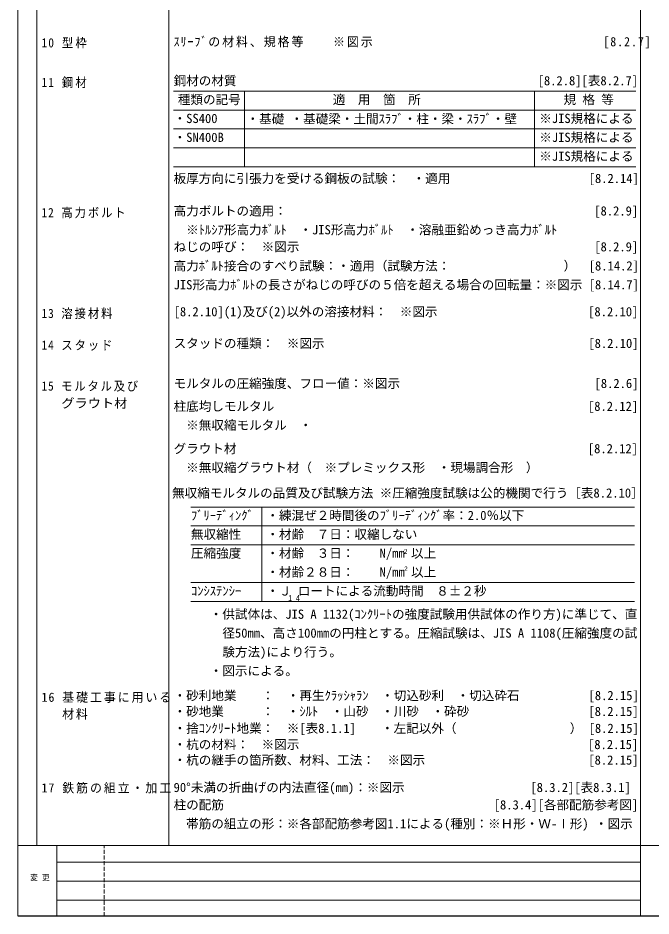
# Model space of a CAD drawing. Units: millimetres on the paper. Extents: x -400 to 395, y -286 to 463.
# Drawn here: x -399.7 to -198.3, y -285.7 to -0.3 of the extents above; entities that cross this region are included whole.
import ezdxf
from ezdxf.enums import TextEntityAlignment as Align

# ---------------------------------------------------------------- set-up
doc = ezdxf.new("R2010")
doc.units = ezdxf.units.MM
doc.linetypes.add('DASHED1', pattern=[1.8, 1.2, -0.6])
for name, color, linetype, lineweight in [('0-0', 4, 'Continuous', 9), ('0-1_文字', 7, 'Continuous', 9), ('E-0', 5, 'Continuous', 9)]:
    doc.layers.add(name, color=color, linetype=linetype, lineweight=lineweight)
doc.styles.add('ＭＳ ゴシック', font='')
doc.styles.add('ＭＳ Ｐ明朝', font='')
doc.styles.get('ＭＳ ゴシック').set_extended_font_data('MS Gothic')
doc.styles.get('ＭＳ Ｐ明朝').set_extended_font_data('MS PMincho')

msp = doc.modelspace()

# ---------------------------------------------------------------- linework, layer by layer
at = {"layer": '0-0'}
for p, q in [((-393.685, -263.266), (-393.685, 284.234)), ((-351.685, -263.266), (-351.685, 284.234)), ((-350.186, -23.575), (-203.145, -23.575)), ((-327.686, -23.575), (-327.686, -47.575)), ((-235.396, -23.575), (-235.396, -47.575)), ((-350.186, -29.575), (-203.145, -29.575)), ((-350.186, -35.575), (-203.145, -35.575)), ((-350.186, -41.575), (-203.145, -41.575)), ((-350.186, -47.575), (-203.145, -47.575))]:
    msp.add_line(p, q, dxfattribs=at)
at = {"layer": '0-1_文字', "color": 4}
for p, q in [((-344.675, -155.718), (-203.634, -155.718)), ((-322.175, -155.718), (-322.175, -185.718)), ((-344.675, -161.718), (-203.634, -161.718)), ((-344.675, -167.718), (-203.634, -167.718)), ((-344.675, -179.718), (-203.634, -179.718)), ((-344.675, -185.718), (-203.634, -185.718))]:
    msp.add_line(p, q, dxfattribs=at)
at = {"layer": 'E-0', "color": 7}
for p, q in [((-399.685, -285.565), (-399.685, 284.35)), ((-201.686, 284.35), (-201.686, -263.266)), ((-399.685, -263.266), (392.314, -263.266)), ((-399.685, -263.266), (392.314, -263.266)), ((-387.285, -285.682), (-387.285, -263.266)), ((-201.686, -285.682), (-201.686, -263.266)), ((-387.285, -268.594), (-207.935, -268.594)), ((-207.935, -268.594), (-201.686, -268.594)), ((-387.285, -274.594), (-207.935, -274.594)), ((-207.935, -274.594), (-201.686, -274.594)), ((-387.285, -280.594), (-207.935, -280.594)), ((-207.935, -280.594), (-201.686, -280.594)), ((392.314, -285.565), (-399.685, -285.565)), ((392.314, -285.682), (-399.685, -285.682)), ((392.314, -285.682), (-399.685, -285.682))]:
    msp.add_line(p, q, dxfattribs=at)
at = {"layer": 'E-0', "color": 7, "linetype": 'DASHED1'}
msp.add_line((-372.286, -285.682), (-372.286, -263.266), dxfattribs=at)

# ---------------------------------------------------------------- texts
at = {"layer": '0-1_文字', "style": 'ＭＳ ゴシック'}
for s, p in [('鋼材の材質                                                [8.2.8][表8.2.7]', (-350.185, -22.575)), ('種類の記号', (-348.836, -28.575)), ('適\u3000用\u3000箇\u3000所', (-299.586, -28.575)), ('規 格 等', (-226.183, -28.575)), ('・SS400', (-350.185, -34.575)), ('・基礎 ・基礎梁・土間ｽﾗﾌﾞ・柱・梁・ｽﾗﾌﾞ・壁', (-327.001, -34.698)), ('※JIS規格による', (-233.896, -34.575)), ('・SN400B', (-350.185, -40.575)), ('※JIS規格による', (-233.896, -40.575)), ('※JIS規格による', (-233.896, -46.575)), ('板厚方向に引張力を受ける鋼板の試験：\u3000・適用    \u3000\u3000\u3000\u3000\u3000\u3000\u3000\u3000\u3000[8.2.14]', (-350.185, -53.63)), ('高力ボルトの適用：                                                 [8.2.9]', (-350.185, -63.95)), ('\u3000※ﾄﾙｼｱ形高力ﾎﾞﾙﾄ\u3000・JIS形高力ﾎﾞﾙﾄ\u3000・溶融亜鉛めっき高力ﾎﾞﾙﾄ', (-350.185, -69.95)), ('ねじの呼び：\u3000※図示                                               [8.2.9]', (-350.185, -75.355)), ('高力ﾎﾞﾙﾄ接合のすべり試験：・適用（試験方法：\u3000\u3000\u3000\u3000\u3000\u3000\u3000\u3000\u3000）  [8.14.2]', (-350.185, -81.42)), ('JIS形高力ﾎﾞﾙﾄの長さがねじの呼びの５倍を超える場合の回転量：※図示 [8.14.7]', (-350.185, -87.42)), ('[8.2.10](1)及び(2)以外の溶接材料：\u3000※図示                        [8.2.10]', (-350.185, -95.973)), ('スタッドの種類：\u3000※図示\u3000\u3000\u3000\u3000\u3000\u3000\u3000\u3000\u3000                        [8.2.10]', (-350.185, -106.032)), ('モルタルの圧縮強度、フロー値：※図示                               [8.2.6]', (-350.185, -118.779)), ('柱底均しモルタル                                                  [8.2.12]', (-350.185, -126.031)), ('\u3000※無収縮モルタル\u3000・\u3000', (-350.185, -132.031)), ('グラウト材                                                        [8.2.12]', (-350.185, -139.499)), ('\u3000※無収縮グラウト材（\u3000※プレミックス形\u3000・現場調合形\u3000）', (-350.185, -145.499)), ('無収縮モルタルの品質及び試験方法 ※圧縮強度試験は公的機関で行う［表8.2.10］', (-350.675, -153.588)), ('ﾌﾞﾘｰﾃﾞｨﾝｸﾞ', (-344.675, -160.718)), ('・練混ぜ２時間後のﾌﾞﾘｰﾃﾞｨﾝｸﾞ率：2.0％以下', (-320.675, -160.718)), ('無収縮性', (-344.675, -166.718)), ('・材齢\u3000７日：収縮しない', (-320.675, -166.718)), ('圧縮強度', (-344.675, -172.718)), ('・材齢\u3000３日：\u3000\u3000N/㎜ 以上', (-320.675, -172.718)), ('・材齢２８日：\u3000\u3000N/㎜ 以上', (-320.675, -178.718)), ('ｺﾝｼｽﾃﾝｼｰ', (-344.675, -184.718)), ('・Ｊ ロートによる流動時間\u3000８±２秒', (-320.675, -184.718)), ('・\u3000', (-320.675, -184.718)), ('\u3000\u3000\u3000・供試体は、JIS A 1132(ｺﾝｸﾘｰﾄの強度試験用供試体の作り方)に準じて、直', (-350.675, -192.105)), ('\u3000\u3000\u3000\u3000径50㎜、高さ100㎜の円柱とする。圧縮試験は、JIS A 1108(圧縮強度の試', (-350.675, -198.105)), ('\u3000\u3000\u3000\u3000験方法)により行う。', (-350.675, -204.105)), ('\u3000\u3000\u3000・図示による。', (-350.675, -210.105)), ('・砂利地業\u3000\u3000：\u3000・再生ｸﾗｯｼｬﾗﾝ\u3000・切込砂利\u3000・切込砕石           [8.2.15]', (-350.185, -217.948)), ('・砂地業\u3000\u3000\u3000：\u3000・ｼﾙﾄ\u3000・山砂\u3000・川砂\u3000・砕砂                   [8.2.15]', (-350.185, -222.991)), ('・捨ｺﾝｸﾘｰﾄ地業：\u3000※[表8.1.1]\u3000\u3000・左記以外（\u3000\u3000\u3000\u3000\u3000\u3000\u3000\u3000\u3000） [8.2.15]', (-350.185, -228.359)), ('・杭の材料：\u3000※図示                                              [8.2.15]', (-350.185, -233.513)), ('・杭の継手の箇所数、材料、工法：\u3000※図示                          [8.2.15]', (-350.185, -238.451)), ('90°未満の折曲げの内法直径(mm)：※図示\u3000\u3000\u3000\u3000\u3000\u3000\u3000\u3000\u3000\u3000[8.3.2][表8.3.1]', (-350.185, -247.162)), ('柱の配筋                                           [8.3.4][各部配筋参考図]', (-350.185, -252.684)), ('\u3000帯筋の組立の形：※各部配筋参考図1.1による(種別：※Ｈ形・Ｗ-Ⅰ形) ・図示\u3000', (-350.185, -258.684))]:
    msp.add_text(s, height=2.933, dxfattribs=at).set_placement(p, align=Align.BOTTOM_LEFT)
at = {"layer": '0-1_文字'}
for s, height, style, width, p in [('\u3000 グラウト材', 2.933, 'ＭＳ ゴシック', 1.05, (-392.185, -125.055)), ('2', 1.466, 'ＭＳ Ｐ明朝', 0.9, (-276.95, -171.038)), ('2', 1.466, 'ＭＳ Ｐ明朝', 0.9, (-276.877, -176.524))]:
    msp.add_text(s, height=height, dxfattribs=dict(at, style=style, width=width)).set_placement(p, align=Align.BOTTOM_LEFT)
at = {"layer": '0-1_文字', "attachment_point": 7}
for s, insert, char_height, style in [('\\T1.2;\\W0.9;10\\~型枠', (-392.185, -9.979), 2.933, 'ＭＳ ゴシック'), ('\\T1.16;\\W0.95;ｽﾘｰﾌﾞの材料、規格等\u3000\u3000※図示\u3000\u3000\u3000\u3000\u3000\u3000\u3000\u3000\u3000\u3000\u3000\u3000\u3000\u3000\u3000\u3000\\~[8.2.7]', (-350.185, -9.979), 2.933, 'ＭＳ ゴシック'), ('\\T1.2;\\W0.9;11\\~鋼材', (-392.185, -22.575), 2.933, 'ＭＳ ゴシック'), ('\\T1.17;\\W0.9;12\\~高力ボルト', (-392.186, -63.95), 2.933, 'ＭＳ ゴシック'), ('\\T1.17;\\W0.9;13\\~溶接材料', (-392.186, -95.973), 2.933, 'ＭＳ ゴシック'), ('\\T1.17;\\W0.9;14\\~スタッド', (-392.186, -106.032), 2.933, 'ＭＳ ゴシック'), ('\\T1.16;\\W0.9;15\\~モルタル及び', (-392.186, -119.055), 2.933, 'ＭＳ ゴシック'), ('\\T2;\\W0.75;14', (-313.729, -185.537), 1.833, 'ＭＳ Ｐ明朝'), ('\\T1.16;\\W0.95;16\\~基礎工事に用いる', (-392.185, -217.948), 2.933, 'ＭＳ ゴシック'), ('\\T1.15;\\W0.95;\u3000\\~材料', (-392.185, -223.265), 2.933, 'ＭＳ ゴシック'), ('\\T1.16;\\W0.95;17\\~鉄筋の組立・加工', (-392.185, -246.764), 2.933, 'ＭＳ ゴシック')]:
    msp.add_mtext(s, dxfattribs=dict(at, insert=insert, char_height=char_height, style=style))
at = {"layer": 'E-0', "color": 7, "style": 'ＭＳ ゴシック', "width": 0.95}
msp.add_text('変 更', height=1.833, dxfattribs=at).set_placement((-395.785, -274.916), align=Align.BOTTOM_LEFT)

doc.saveas('drawing.dxf')
